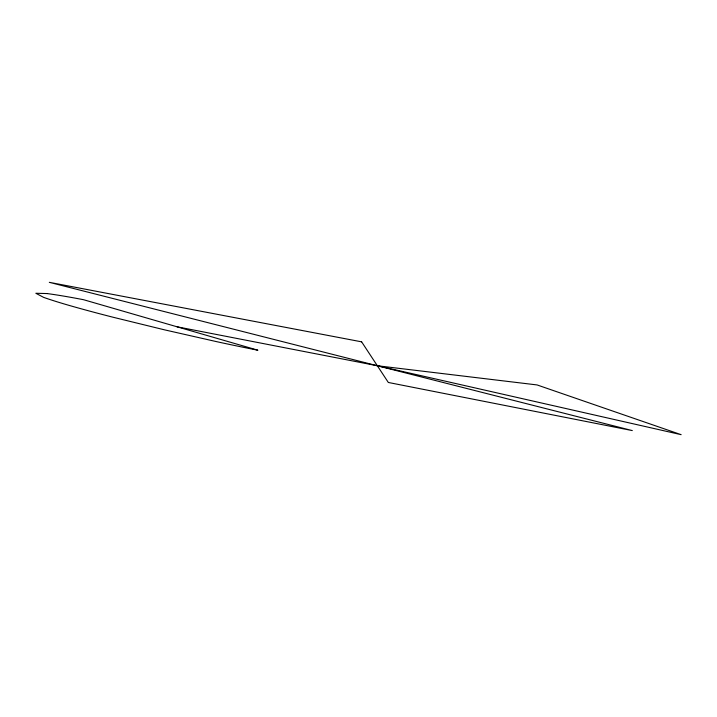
<?xml version="1.0" encoding="UTF-8"?>
<svg xmlns="http://www.w3.org/2000/svg" width="717" height="717" viewBox="0 0 717 717"><rect width="100%" height="100%" fill="white"/><g stroke="black" fill="none" stroke-linecap="round" stroke-linejoin="round"><path stroke-width="1.08" d="M377.348 365.751L537.105 384.939L681.15 434.672L377.348 365.751L177.072 326.8M47.08 293.558L35.85 293.271L43.674 297.394A108.491 8.443 12.9 0 0 73.546 306.661A176.248 14.465 12.8 0 0 113.071 317.237L164.48 329.829L216.4 341.606A173.433 14.223 12.6 0 0 257.887 350.21L83.575 299.715A103.078 7.591 12.9 0 0 47.08 293.558M361.628 341.839L49.312 282.328L632.295 430.585L388.327 382.466L361.628 341.839"/></g></svg>
